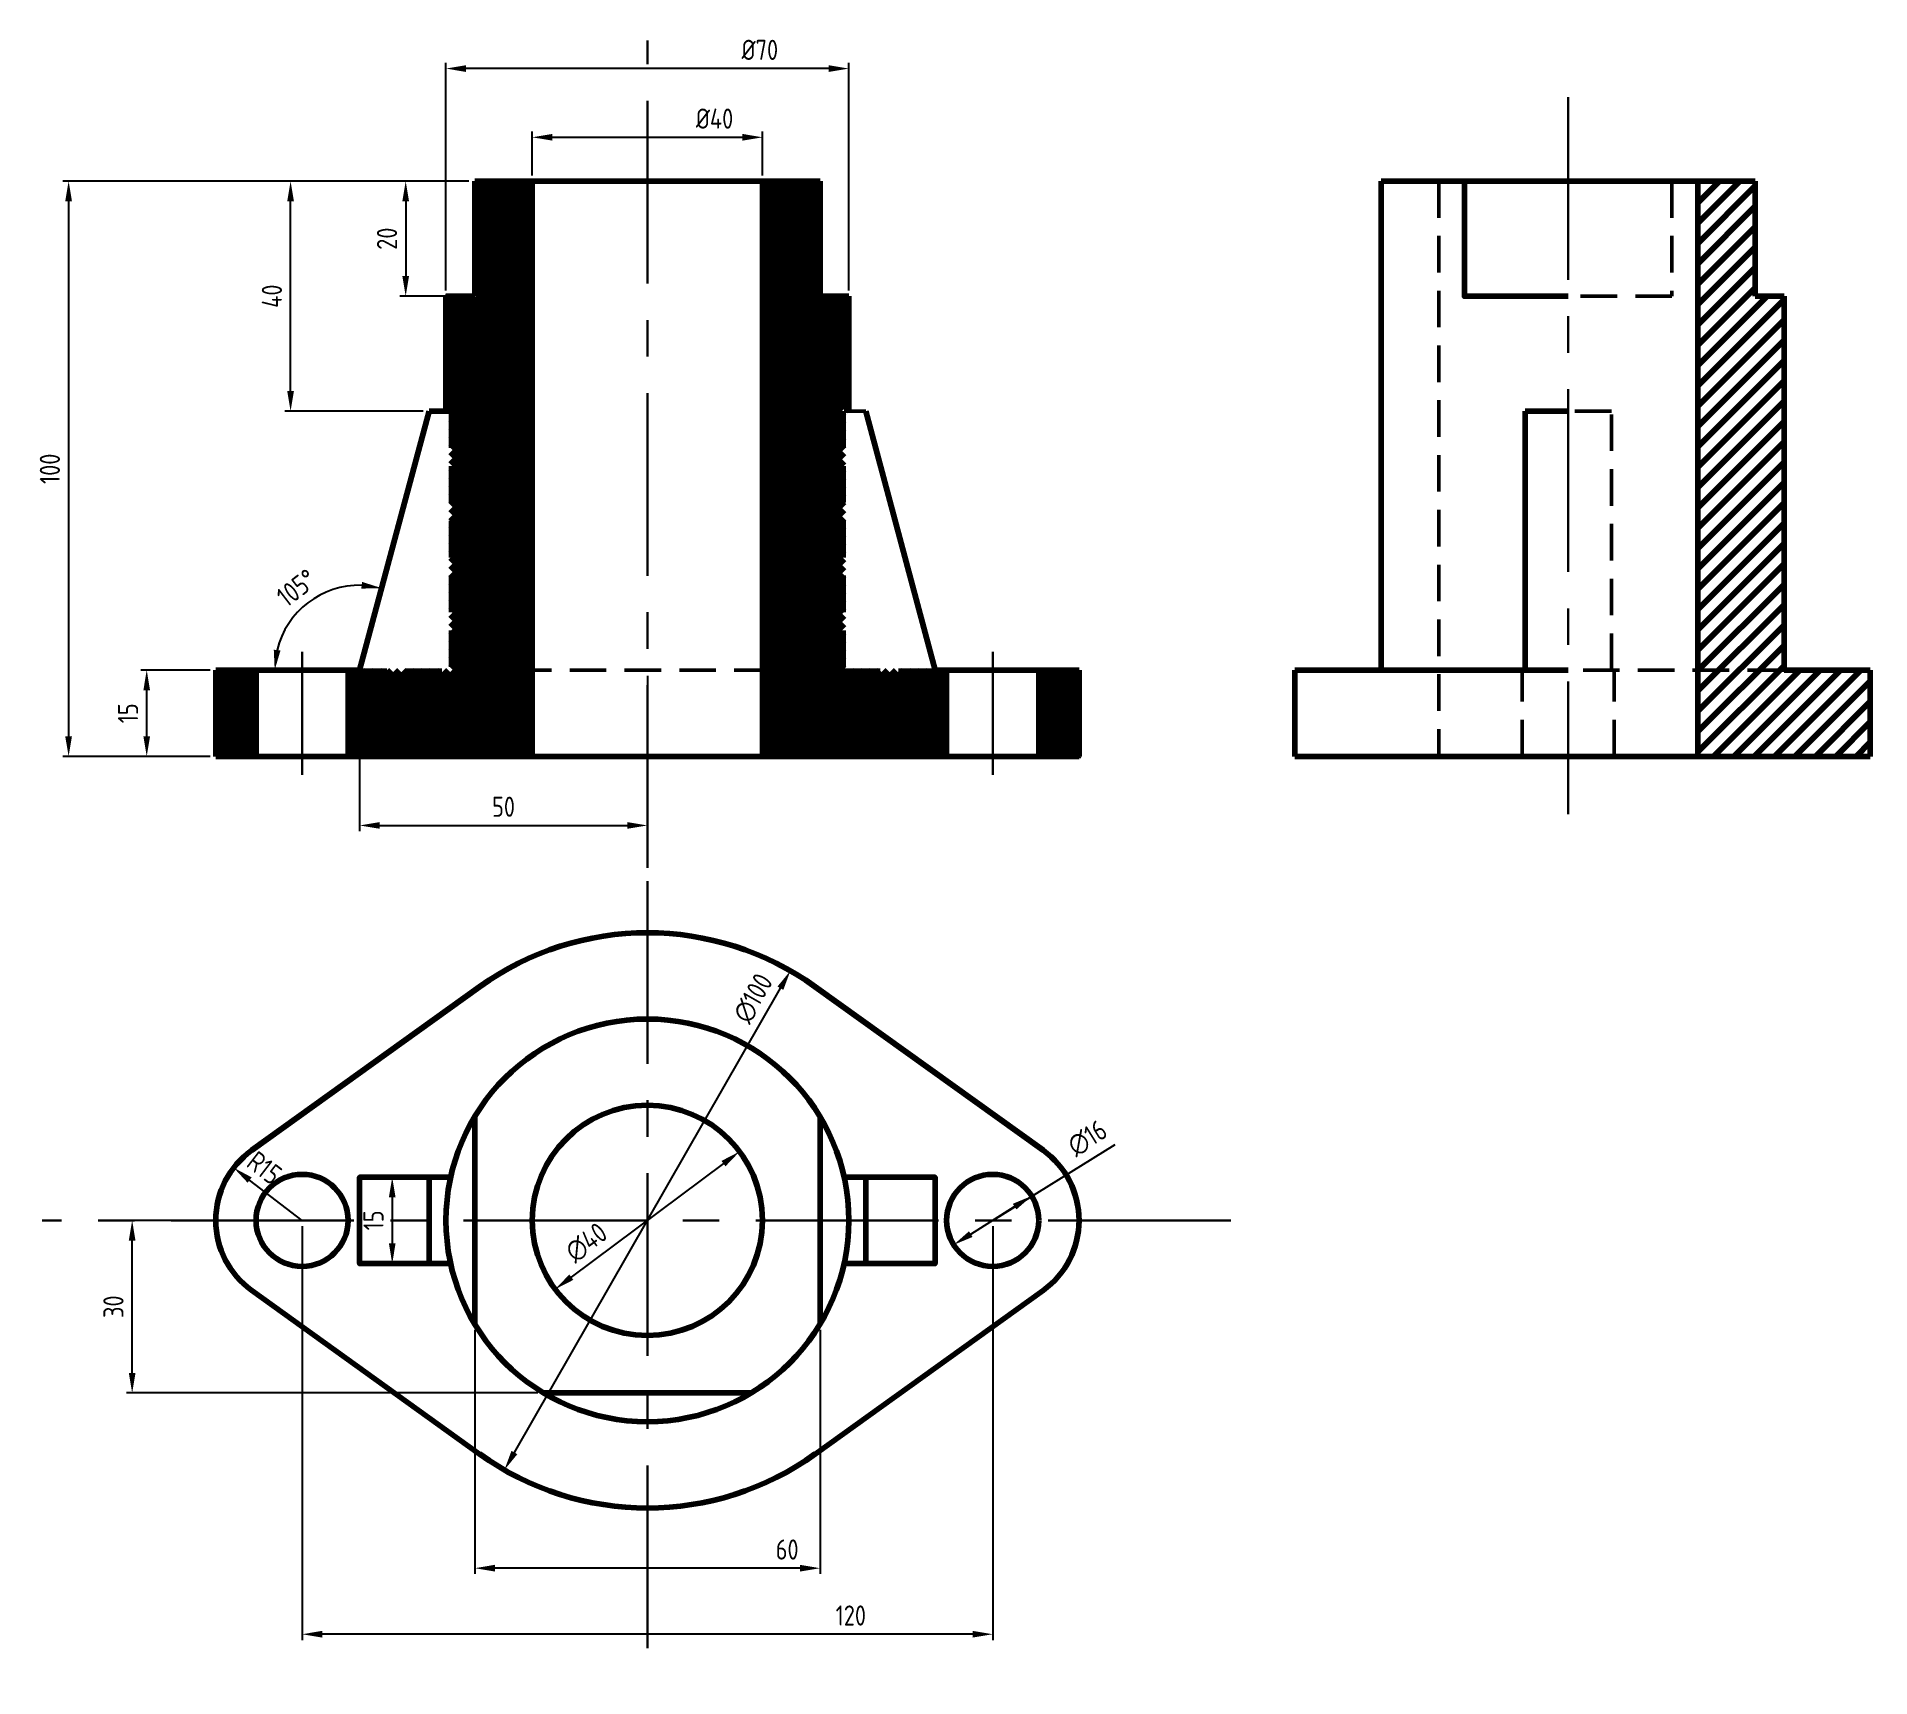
# Model space of a CAD drawing. Header units: millimetres. Extents: x -106 to 213, y -65 to 220.
import ezdxf

# ---------------------------------------------------------------- set-up
doc = ezdxf.new("R2010")
doc.units = ezdxf.units.MM
doc.linetypes.add('CENTER', pattern=[50.8, 31.75, -6.35, 6.35, -6.35])
doc.linetypes.add('HIDDEN', pattern=[9.525, 6.35, -3.175])
for name, color, linetype, lineweight in [('AM_5', 3, 'Continuous', 25), ('Невидимая', 5, 'HIDDEN', 50), ('Оси', 1, 'CENTER', 30), ('Основной', 5, 'Continuous', 80)]:
    doc.layers.add(name, color=color, linetype=linetype, lineweight=lineweight)
doc.styles.get("Standard").update_dxf_attribs({"font": 'arial.ttf'})
doc.styles.add('ГОСТ', font='GOST_A.TTF')
doc.dimstyles.new('AM_ISO$0', dxfattribs={"dimtxt": 3.5, "dimasz": 3.5, "dimexe": 1, "dimexo": 1, "dimgap": 1.5, "dimtad": 1, "dimdsep": 46, "dimtxsty": 'Standard', "dimcen": 0, "dimclrd": 256, "dimclre": 256, "dimclrt": 2, "dimadec": 0, "dimazin": 2, "dimtp": 0.1, "dimtm": 0.1, "dimtfac": 0.71, "dimtdec": 3, "dimtmove": 0, "dimatfit": 3, "dimfxl": 1, "dimlwd": -1, "dimlwe": -1, "dimarcsym": 1})
doc.dimstyles.new('AM_ISO$2', dxfattribs={"dimtxt": 3.5, "dimasz": 3.5, "dimexe": 1, "dimexo": 1, "dimgap": 1.5, "dimtad": 1, "dimdsep": 46, "dimtxsty": 'Standard', "dimcen": 0, "dimclrd": 256, "dimclre": 256, "dimclrt": 2, "dimadec": 0, "dimazin": 2, "dimtp": 0.1, "dimtm": 0.1, "dimtfac": 0.71, "dimtdec": 3, "dimtmove": 0, "dimatfit": 3, "dimfxl": 1, "dimlwd": -1, "dimlwe": -1, "dimarcsym": 1})
doc.dimstyles.new('AM_ISO$3', dxfattribs={"dimtxt": 3.5, "dimasz": 3.5, "dimexe": 1, "dimexo": 1, "dimgap": 1.5, "dimtad": 1, "dimtoh": 1, "dimdsep": 46, "dimtxsty": 'Standard', "dimcen": 0, "dimclrd": 256, "dimclre": 256, "dimclrt": 2, "dimadec": 0, "dimazin": 2, "dimtp": 0.1, "dimtm": 0.1, "dimtfac": 0.71, "dimtdec": 3, "dimtofl": 0, "dimtmove": 0, "dimatfit": 0, "dimfxl": 1, "dimlwd": -1, "dimlwe": -1, "dimarcsym": 1})
doc.dimstyles.new('AM_ISO$4', dxfattribs={"dimtxt": 3.5, "dimasz": 3.5, "dimexe": 1, "dimexo": 1, "dimgap": 1.5, "dimtad": 1, "dimtoh": 1, "dimdsep": 46, "dimtxsty": 'Standard', "dimcen": 0, "dimclrd": 256, "dimclre": 256, "dimclrt": 2, "dimadec": 0, "dimazin": 2, "dimtp": 0.1, "dimtm": 0.1, "dimtfac": 0.71, "dimtdec": 3, "dimtofl": 0, "dimtmove": 0, "dimatfit": 0, "dimfxl": 1, "dimlwd": -1, "dimlwe": -1, "dimarcsym": 1})
pattern_1 = [(45, (0, 0), (-0.707107, 0.707107), [])]

# ---------------------------------------------------------------- blocks, each defined once
blk = doc.blocks.new('*D3')
at = {"layer": 'AM_5', "linetype": 'ByBlock', "transparency": 16777216}
for p, q in [((-60, 12.97), (-60, -58.97)), ((60, 12.97), (60, -58.97)), ((56.5, -57.97), (-56.5, -57.97))]:
    blk.add_line(p, q, dxfattribs=at)
at = {"layer": 'AM_5', "transparency": 16777216}
for points in [[(-56.5, -57.38), (-56.5, -58.55), (-60, -57.97)], [(56.5, -57.38), (56.5, -58.55), (60, -57.97)]]:
    blk.add_solid(points, dxfattribs=at)
at = {"layer": 'Defpoints', "color": 0, "transparency": 16777216}
for p in [(-60, 13.97), (60, 13.97), (-60, -57.97)]:
    blk.add_point(p, dxfattribs=at)
at = {"layer": 'AM_5', "color": 3, "transparency": 16777216, "insert": (35.35, -54.71), "char_height": 3.5, "attachment_point": 5, "style": 'ГОСТ'}
blk.add_mtext('120', dxfattribs=at)
blk = doc.blocks.new('*D4')
at = {"layer": 'AM_5', "linetype": 'ByBlock', "transparency": 16777216}
for p, q in [((-30, -5.05), (-30, -47.49)), ((30, -5.05), (30, -47.49)), ((26.5, -46.49), (-26.5, -46.49))]:
    blk.add_line(p, q, dxfattribs=at)
at = {"layer": 'AM_5', "transparency": 16777216}
for points in [[(-26.5, -45.9), (-26.5, -47.07), (-30, -46.49)], [(26.5, -45.9), (26.5, -47.07), (30, -46.49)]]:
    blk.add_solid(points, dxfattribs=at)
at = {"layer": 'Defpoints', "color": 0, "transparency": 16777216}
for p in [(-30, -4.05), (30, -4.05), (-30, -46.49)]:
    blk.add_point(p, dxfattribs=at)
at = {"layer": 'AM_5', "color": 3, "transparency": 16777216, "insert": (24.28, -43.24), "char_height": 3.5, "attachment_point": 5, "style": 'ГОСТ'}
blk.add_mtext('60', dxfattribs=at)
blk = doc.blocks.new('*D5')
at = {"layer": 'AM_5', "linetype": 'ByBlock', "transparency": 16777216}
for p, q in [((-61, 13.97), (-90.53, 13.97)), ((-89.53, -12.53), (-89.53, 10.47)), ((-19.03, -16.03), (-90.53, -16.03))]:
    blk.add_line(p, q, dxfattribs=at)
at = {"layer": 'AM_5', "transparency": 16777216}
for points in [[(-90.11, 10.47), (-88.95, 10.47), (-89.53, 13.97)], [(-90.11, -12.53), (-88.95, -12.53), (-89.53, -16.03)]]:
    blk.add_solid(points, dxfattribs=at)
at = {"layer": 'Defpoints', "color": 0, "transparency": 16777216}
for p in [(-89.53, 13.97), (-60, 13.97), (-18.03, -16.03)]:
    blk.add_point(p, dxfattribs=at)
at = {"layer": 'AM_5', "color": 3, "transparency": 16777216, "insert": (-92.78, -1.03), "char_height": 3.5, "attachment_point": 5, "rotation": 90, "style": 'ГОСТ'}
blk.add_mtext('30', dxfattribs=at)
blk = doc.blocks.new('*D6')
at = {"layer": 'AM_5', "linetype": 'ByBlock', "transparency": 16777216}
for p, q in [((-38.94, 21.47), (-45.34, 21.47)), ((-44.34, 17.97), (-44.34, 9.97)), ((-38.94, 6.47), (-45.34, 6.47))]:
    blk.add_line(p, q, dxfattribs=at)
at = {"layer": 'AM_5', "transparency": 16777216}
for points in [[(-44.92, 17.97), (-43.76, 17.97), (-44.34, 21.47)], [(-44.92, 9.97), (-43.76, 9.97), (-44.34, 6.47)]]:
    blk.add_solid(points, dxfattribs=at)
at = {"layer": 'Defpoints', "color": 0, "transparency": 16777216}
for p in [(-37.94, 21.47), (-44.34, 6.47), (-37.94, 6.47)]:
    blk.add_point(p, dxfattribs=at)
at = {"layer": 'AM_5', "color": 3, "transparency": 16777216, "insert": (-47.59, 13.97), "char_height": 3.5, "attachment_point": 5, "rotation": 90, "style": 'ГОСТ'}
blk.add_mtext('15', dxfattribs=at)
blk = doc.blocks.new('*D7')
at = {"layer": 'AM_5', "linetype": 'ByBlock', "transparency": 16777216}
blk.add_line((13.22, 23.85), (-13.22, 4.1), dxfattribs=at)
at = {"layer": 'AM_5', "transparency": 16777216}
for points in [[(12.87, 24.31), (13.57, 23.38), (16.02, 25.94)], [(-13.57, 4.57), (-12.87, 3.63), (-16.02, 2.01)]]:
    blk.add_solid(points, dxfattribs=at)
at = {"layer": 'Defpoints', "color": 0, "transparency": 16777216}
for p in [(16.02, 25.94), (-16.02, 2.01)]:
    blk.add_point(p, dxfattribs=at)
at = {"layer": 'AM_5', "color": 3, "transparency": 16777216, "insert": (-10.6, 10.12), "char_height": 3.5, "attachment_point": 5, "rotation": 36.751, "style": 'ГОСТ'}
blk.add_mtext('∅40', dxfattribs=at)
blk = doc.blocks.new('*D10')
at = {"layer": 'AM_5', "linetype": 'ByBlock', "transparency": 16777216}
blk.add_line((-60, 13.97), (-69.12, 20.99), dxfattribs=at)
at = {"layer": 'AM_5', "transparency": 16777216}
blk.add_solid([(-68.76, 21.45), (-69.47, 20.52), (-71.89, 23.12)], dxfattribs=at)
at = {"layer": 'Defpoints', "color": 0, "transparency": 16777216}
for p in [(-71.89, 23.12), (-60, 13.97)]:
    blk.add_point(p, dxfattribs=at)
at = {"layer": 'AM_5', "color": 3, "transparency": 16777216, "insert": (-66.54, 23.11), "char_height": 3.5, "attachment_point": 5, "rotation": 322.4354, "style": 'ГОСТ'}
blk.add_mtext('R15', dxfattribs=at)
blk = doc.blocks.new('*D11')
at = {"layer": 'AM_5', "linetype": 'ByBlock', "transparency": 16777216}
for p, q in [((-50, 108.63), (-50, 81.63)), ((0, 108.63), (0, 81.63)), ((-46.5, 82.63), (-3.5, 82.63))]:
    blk.add_line(p, q, dxfattribs=at)
at = {"layer": 'AM_5', "transparency": 16777216}
for points in [[(-46.5, 83.21), (-46.5, 82.05), (-50, 82.63)], [(-3.5, 83.21), (-3.5, 82.05), (0, 82.63)]]:
    blk.add_solid(points, dxfattribs=at)
at = {"layer": 'Defpoints', "color": 0, "transparency": 16777216}
for p in [(-50, 109.63), (0, 109.63), (0, 82.63)]:
    blk.add_point(p, dxfattribs=at)
at = {"layer": 'AM_5', "color": 3, "transparency": 16777216, "insert": (-25, 85.88), "char_height": 3.5, "attachment_point": 5, "style": 'ГОСТ'}
blk.add_mtext('50', dxfattribs=at)
blk = doc.blocks.new('*D12')
at = {"layer": 'AM_5', "linetype": 'ByBlock', "transparency": 16777216}
for p, q in [((-35, 175.63), (-35, 215.2)), ((31.5, 214.2), (-31.5, 214.2)), ((35, 175.63), (35, 215.2))]:
    blk.add_line(p, q, dxfattribs=at)
at = {"layer": 'AM_5', "transparency": 16777216}
for points in [[(-31.5, 214.78), (-31.5, 213.61), (-35, 214.2)], [(31.5, 214.78), (31.5, 213.61), (35, 214.2)]]:
    blk.add_solid(points, dxfattribs=at)
at = {"layer": 'Defpoints', "color": 0, "transparency": 16777216}
for p in [(-35, 214.2), (-35, 174.63), (35, 174.63)]:
    blk.add_point(p, dxfattribs=at)
at = {"layer": 'AM_5', "color": 3, "transparency": 16777216, "insert": (19.54, 217.45), "char_height": 3.5, "attachment_point": 5, "style": 'ГОСТ'}
blk.add_mtext('%%C70', dxfattribs=at)
blk = doc.blocks.new('*D13')
at = {"layer": 'AM_5', "linetype": 'ByBlock', "transparency": 16777216}
for p, q in [((-31, 194.63), (-43, 194.63)), ((-42, 191.13), (-42, 178.13)), ((-31, 174.63), (-43, 174.63))]:
    blk.add_line(p, q, dxfattribs=at)
at = {"layer": 'AM_5', "transparency": 16777216}
for points in [[(-42.58, 191.13), (-41.42, 191.13), (-42, 194.63)], [(-42.58, 178.13), (-41.42, 178.13), (-42, 174.63)]]:
    blk.add_solid(points, dxfattribs=at)
at = {"layer": 'Defpoints', "color": 0, "transparency": 16777216}
for p in [(-30, 194.63), (-42, 174.63), (-30, 174.63)]:
    blk.add_point(p, dxfattribs=at)
at = {"layer": 'AM_5', "color": 3, "transparency": 16777216, "insert": (-45.25, 184.63), "char_height": 3.5, "attachment_point": 5, "rotation": 90, "style": 'ГОСТ'}
blk.add_mtext('20', dxfattribs=at)
blk = doc.blocks.new('*D14')
at = {"layer": 'AM_5', "linetype": 'ByBlock', "transparency": 16777216}
for p, q in [((-31, 194.63), (-63, 194.63)), ((-62, 158.13), (-62, 191.13)), ((-38.94, 154.63), (-63, 154.63))]:
    blk.add_line(p, q, dxfattribs=at)
at = {"layer": 'AM_5', "transparency": 16777216}
for points in [[(-62.58, 191.13), (-61.42, 191.13), (-62, 194.63)], [(-62.58, 158.13), (-61.42, 158.13), (-62, 154.63)]]:
    blk.add_solid(points, dxfattribs=at)
at = {"layer": 'Defpoints', "color": 0, "transparency": 16777216}
for p in [(-62, 194.63), (-30, 194.63), (-37.94, 154.63)]:
    blk.add_point(p, dxfattribs=at)
at = {"layer": 'AM_5', "color": 3, "transparency": 16777216, "insert": (-65.25, 174.63), "char_height": 3.5, "attachment_point": 5, "rotation": 90, "style": 'ГОСТ'}
blk.add_mtext('40', dxfattribs=at)
blk = doc.blocks.new('*D15')
at = {"layer": 'AM_5', "linetype": 'ByBlock', "transparency": 16777216}
for p, q in [((-76, 109.63), (-88, 109.63)), ((-87, 98.13), (-87, 106.13)), ((-76, 94.63), (-88, 94.63))]:
    blk.add_line(p, q, dxfattribs=at)
at = {"layer": 'AM_5', "transparency": 16777216}
for points in [[(-87.58, 106.13), (-86.42, 106.13), (-87, 109.63)], [(-87.58, 98.13), (-86.42, 98.13), (-87, 94.63)]]:
    blk.add_solid(points, dxfattribs=at)
at = {"layer": 'Defpoints', "color": 0, "transparency": 16777216}
for p in [(-87, 109.63), (-75, 109.63), (-75, 94.63)]:
    blk.add_point(p, dxfattribs=at)
at = {"layer": 'AM_5', "color": 3, "transparency": 16777216, "insert": (-90.25, 102.13), "char_height": 3.5, "attachment_point": 5, "rotation": 90, "style": 'ГОСТ'}
blk.add_mtext('15', dxfattribs=at)
blk = doc.blocks.new('*D16')
at = {"layer": 'AM_5', "linetype": 'ByBlock', "transparency": 16777216}
for p, q in [((-31, 194.63), (-101.57, 194.63)), ((-100.57, 191.13), (-100.57, 98.13)), ((-76, 94.63), (-101.57, 94.63))]:
    blk.add_line(p, q, dxfattribs=at)
at = {"layer": 'AM_5', "transparency": 16777216}
for points in [[(-101.16, 191.13), (-99.99, 191.13), (-100.57, 194.63)], [(-101.16, 98.13), (-99.99, 98.13), (-100.57, 94.63)]]:
    blk.add_solid(points, dxfattribs=at)
at = {"layer": 'Defpoints', "color": 0, "transparency": 16777216}
for p in [(-30, 194.63), (-100.57, 94.63), (-75, 94.63)]:
    blk.add_point(p, dxfattribs=at)
at = {"layer": 'AM_5', "color": 3, "transparency": 16777216, "insert": (-103.83, 144.63), "char_height": 3.5, "attachment_point": 5, "rotation": 90, "style": 'ГОСТ'}
blk.add_mtext('100', dxfattribs=at)
blk = doc.blocks.new('*D17')
at = {"layer": 'AM_5', "linetype": 'ByBlock', "transparency": 16777216}
blk.add_line((-51, 109.63), (-65.76, 109.63), dxfattribs=at)
blk.add_arc((-50, 109.63), 14.76, 88.6196, 166.3777, dxfattribs=at)
at = {"layer": 'AM_5', "transparency": 16777216}
for points in [[(-49.56, 124.96), (-49.73, 123.8), (-46.18, 123.88)], [(-63.76, 113.04), (-64.92, 113.17), (-64.76, 109.63)]]:
    blk.add_solid(points, dxfattribs=at)
at = {"layer": 'Defpoints', "color": 0, "transparency": 16777216}
for p in [(-37.94, 154.63), (-55.05, 123.5), (-50, 109.63), (-50, 109.63), (50, 109.63)]:
    blk.add_point(p, dxfattribs=at)
at = {"layer": 'AM_5', "color": 3, "transparency": 16777216, "insert": (-60.96, 123.92), "char_height": 3.5, "attachment_point": 5, "rotation": 37.4986, "style": 'ГОСТ'}
blk.add_mtext('105°', dxfattribs=at)
blk = doc.blocks.new('*D18')
at = {"layer": 'AM_5', "linetype": 'ByBlock', "transparency": 16777216}
for p, q in [((-20, 195.63), (-20, 203.25)), ((-16.5, 202.25), (16.5, 202.25)), ((20, 195.63), (20, 203.25))]:
    blk.add_line(p, q, dxfattribs=at)
at = {"layer": 'AM_5', "transparency": 16777216}
for points in [[(-16.5, 202.84), (-16.5, 201.67), (-20, 202.25)], [(16.5, 202.84), (16.5, 201.67), (20, 202.25)]]:
    blk.add_solid(points, dxfattribs=at)
at = {"layer": 'Defpoints', "color": 0, "transparency": 16777216}
for p in [(20, 202.25), (-20, 194.63), (20, 194.63)]:
    blk.add_point(p, dxfattribs=at)
at = {"layer": 'AM_5', "transparency": 16777216, "insert": (11.67, 205.5), "char_height": 3.5, "attachment_point": 5, "style": 'ГОСТ'}
blk.add_mtext('%%C40', dxfattribs=at)
blk = doc.blocks.new('*D21')
at = {"layer": 'AM_5', "linetype": 'ByBlock', "transparency": 16777216}
blk.add_line((56.19, 11.59), (63.81, 16.36), dxfattribs=at)
at = {"layer": 'AM_5', "transparency": 16777216}
for points in [[(63.5, 16.86), (64.12, 15.87), (66.78, 18.22)], [(55.88, 12.08), (56.5, 11.09), (53.22, 9.73)]]:
    blk.add_solid(points, dxfattribs=at)
at = {"layer": 'Defpoints', "color": 0, "transparency": 16777216}
for p in [(66.78, 18.22), (53.22, 9.73)]:
    blk.add_point(p, dxfattribs=at)
at = {"layer": 'AM_5', "transparency": 16777216, "insert": (76.46, 28.27), "char_height": 3.5, "attachment_point": 5, "rotation": 32.0481, "style": 'ГОСТ'}
blk.add_mtext('∅16', dxfattribs=at)
blk = doc.blocks.new('*D23')
at = {"layer": 'AM_5', "linetype": 'ByBlock', "transparency": 16777216}
blk.add_line((-23.11, -26.38), (23.11, 54.33), dxfattribs=at)
at = {"layer": 'AM_5', "transparency": 16777216}
for points in [[(22.6, 54.62), (23.62, 54.04), (24.85, 57.36)], [(-23.62, -26.09), (-22.6, -26.67), (-24.85, -29.41)]]:
    blk.add_solid(points, dxfattribs=at)
at = {"layer": 'Defpoints', "color": 0, "transparency": 16777216}
for p in [(24.85, 57.36), (-24.85, -29.41)]:
    blk.add_point(p, dxfattribs=at)
at = {"layer": 'AM_5', "transparency": 16777216, "insert": (18.37, 52.59), "char_height": 3.5, "attachment_point": 5, "rotation": 60.2, "style": 'ГОСТ'}
blk.add_mtext('∅100', dxfattribs=at)

msp = doc.modelspace()

# ---------------------------------------------------------------- hatches: boundary and pattern name
at = {"layer": 'Основной', "true_color": 0x000000}
h = msp.add_hatch(dxfattribs=at)
h.set_pattern_fill('_USER', color=18, angle=45, pattern_type=0)
h.set_pattern_definition(pattern_1)
h.paths.add_polyline_path([(-20, 194.63), (-30, 194.63), (-30, 174.63), (-35, 174.63), (-35, 154.63), (-34.187, 154.63), (-34.187, 109.63), (-20, 109.63)])
h.paths.add_polyline_path([(35, 174.63), (30, 174.63), (30, 194.63), (20, 194.63), (20, 109.63), (34.187, 109.63), (34.187, 154.63), (35, 154.63)])
h = msp.add_hatch(dxfattribs=at)
h.set_pattern_fill('_USER', color=18, scale=2.5, angle=45, style=0, pattern_type=0)
h.set_pattern_definition([(45, (-22.5, -4e-14), (-1.767767, 1.767767), [])])
h.paths.add_polyline_path([(212.5, 109.63), (197.5, 109.63), (182.5, 109.63), (182.5, 94.63), (212.5, 94.63)])
h.paths.add_polyline_path([(197.5, 174.63), (192.5, 174.63), (192.5, 194.63), (182.5, 194.63), (182.5, 109.63), (197.5, 109.63)])
h = msp.add_hatch(dxfattribs=at)
h.set_pattern_fill('_USER', color=18, angle=45, pattern_type=0)
h.set_pattern_definition(pattern_1)
h.paths.add_polyline_path([(-68, 109.63), (-75, 109.63), (-75, 94.63), (-68, 94.63)])
h.paths.add_polyline_path([(-20, 109.63), (-50, 109.63), (-52, 109.63), (-52, 94.63), (-20, 94.63)])
h.paths.add_polyline_path([(52, 109.63), (50, 109.63), (20, 109.63), (20, 94.63), (52, 94.63)])
h.paths.add_polyline_path([(75, 109.63), (68, 109.63), (68, 94.63), (75, 94.63)])

# ---------------------------------------------------------------- linework, layer by layer
at = {"layer": 'AM_5'}
msp.add_line((60, 13.975), (81.274, 27.183), dxfattribs=at)
at = {"layer": 'Невидимая'}
for p, q in [((137.5, 194.63), (137.5, 94.63)), ((178.03, 194.63), (178.03, 174.63)), ((178.03, 174.63), (160, 174.63)), ((-37.94, 154.63), (-34.187, 154.63)), ((-34.187, 154.63), (-34.187, 109.63)), ((37.94, 154.63), (34.187, 154.63)), ((34.187, 154.63), (34.187, 109.63)), ((167.5, 154.63), (160, 154.63)), ((167.5, 109.63), (167.5, 154.63)), ((50, 109.63), (-50, 109.63)), ((152, 94.63), (152, 109.63)), ((197.5, 109.63), (160, 109.63)), ((168, 94.63), (168, 109.63))]:
    msp.add_line(p, q, dxfattribs=at)
at = {"layer": 'Оси'}
for p, q in [((0, 75.241), (0, 219.085)), ((160, 209.25), (160, 84.582)), ((-60, 112.813), (-60, 91.447)), ((60, 112.813), (60, 91.447)), ((0, 72.966), (0, -65.461)), ((101.387, 13.975), (-105.139, 13.975))]:
    msp.add_line(p, q, dxfattribs=at)
at = {"layer": 'Основной'}
for p, q in [((0, 194.63), (-30, 194.63)), ((-30, 194.63), (-30, 174.63)), ((-30, 194.63), (-20, 194.63)), ((20, 194.63), (-20, 194.63)), ((-20, 194.63), (-20, 94.63)), ((20, 94.63), (20, 194.63)), ((30, 194.63), (20, 194.63)), ((30, 194.63), (30, 174.63)), ((127.5, 109.63), (127.5, 194.63)), ((127.5, 194.63), (192.5, 194.63)), ((182.5, 194.63), (182.5, 94.63)), ((192.5, 194.63), (192.5, 174.63)), ((-35, 154.63), (-35, 174.63)), ((-30, 174.63), (-35, 174.63)), ((30, 174.63), (35, 174.63)), ((35, 154.63), (35, 174.63)), ((192.5, 174.63), (197.5, 174.63)), ((197.5, 174.63), (197.5, 109.63)), ((-50, 109.63), (-37.94, 154.63)), ((-37.94, 154.63), (-34.187, 154.63)), ((50, 109.63), (37.94, 154.63)), ((160, 154.63), (152.5, 154.63)), ((152.5, 154.63), (152.5, 109.63)), ((-75, 94.63), (-75, 109.63)), ((-75, 109.63), (-50, 109.63)), ((-68, 109.63), (-68, 94.63)), ((-52, 109.63), (-52, 94.63)), ((50, 109.63), (75, 109.63)), ((52, 109.63), (52, 94.63)), ((68, 109.63), (68, 94.63)), ((75, 109.63), (75, 94.63)), ((112.5, 94.63), (112.5, 109.63)), ((112.5, 109.63), (160, 109.63)), ((160, 109.63), (127.5, 109.63)), ((197.5, 109.63), (212.5, 109.63)), ((212.5, 109.63), (212.5, 94.63)), ((75, 94.63), (-75, 94.63)), ((212.5, 94.63), (112.5, 94.63)), ((-68.75, 26.158), (-29.167, 54.586)), ((68.75, 26.158), (29.167, 54.586)), ((-68.75, 1.791), (-29.167, -26.637)), ((68.75, 1.791), (29.167, -26.637))]:
    msp.add_line(p, q, dxfattribs=at)
for points in [[(160, 174.63), (141.97, 174.63), (141.97, 194.63)], [(-30, 32.002), (-30, -4.053)], [(30, -4.053), (30, 32.002)], [(-34.187, 21.475), (-50, 21.475), (-50, 6.475), (-34.187, 6.475)], [(-34.187, 6.475), (-37.94, 6.475), (-37.94, 21.475), (-34.187, 21.475)], [(34.187, 21.475), (37.94, 21.475), (37.94, 6.475), (34.187, 6.475)], [(34.187, 6.475), (50, 6.475), (50, 21.475), (34.187, 21.475)], [(-18.028, -16.025), (18.028, -16.025)]]:
    msp.add_lwpolyline(points, dxfattribs=at)
for centre, radius in [((0, 13.975), 35), ((0, 13.975), 20), ((-60, 13.975), 8), ((60, 13.975), 8)]:
    msp.add_circle(centre, radius, dxfattribs=at)
for centre, radius, start, end in [((0, 13.975), 50, 54.31467, 125.68533), ((-60, 13.975), 15, 125.68533, 234.31467), ((60, 13.975), 15, 305.68533, 54.31467), ((0, 13.975), 50, 234.31467, 305.68533)]:
    msp.add_arc(centre, radius, start, end, dxfattribs=at)

# ---------------------------------------------------------------- dimensions: what is measured, and where the dimension line sits
at = {"layer": 'AM_5'}
for base, p1, p2, override, picture, middle in [((-35, 214.198), (35, 174.63), (-35, 174.63), {"dimtxsty": 'ГОСТ', "dimclrt": 3}, '*D12', (19.541, 214.198)), ((20, 202.253), (-20, 194.63), (20, 194.63), {"dimtxsty": 'ГОСТ', "dimclrt": 256}, '*D18', (11.669, 202.253))]:
    dim = msp.add_linear_dim(base=base, p1=p1, p2=p2, text='%%C<>', dimstyle='AM_ISO$0', override=override, dxfattribs=at)
    dim.commit()
    dim.dimension.update_dxf_attribs({"geometry": picture, "text_midpoint": middle, "dimtype": 160})
for base, p1, p2, angle, override, picture, middle in [((-100.573, 94.63), (-30, 194.63), (-75, 94.63), 90, {"dimtxsty": 'ГОСТ', "dimclrt": 3}, '*D16', (-103.825, 144.63)), ((-62, 194.63), (-37.94, 154.63), (-30, 194.63), 90, {"dimtxsty": 'ГОСТ', "dimclrt": 3}, '*D14', (-65.251, 174.63)), ((-42, 174.63), (-30, 194.63), (-30, 174.63), 90, {"dimpost": '', "dimtxsty": 'ГОСТ', "dimclrt": 3}, '*D13', (-45.251, 184.63)), ((-87, 109.63), (-75, 94.63), (-75, 109.63), 90, {"dimtxsty": 'ГОСТ', "dimclrt": 3}, '*D15', (-90.253, 102.13)), ((0, 82.63), (-50, 109.63), (0, 109.63), 0, {"dimpost": '', "dimtxsty": 'ГОСТ', "dimclrt": 3}, '*D11', (-25, 85.881)), ((-44.341, 6.475), (-37.94, 21.475), (-37.94, 6.475), 90, {"dimtxsty": 'ГОСТ', "dimclrt": 3}, '*D6', (-47.593, 13.975)), ((-89.529, 13.975), (-18.028, -16.025), (-60, 13.975), 90, {"dimpost": '', "dimtxsty": 'ГОСТ', "dimclrt": 3}, '*D5', (-92.78, -1.025))]:
    dim = msp.add_linear_dim(base=base, p1=p1, p2=p2, angle=angle, dimstyle='AM_ISO$0', override=override, dxfattribs=at)
    dim.commit()
    dim.dimension.update_dxf_attribs({"geometry": picture, "text_midpoint": middle})
dim = msp.add_angular_dim_2l(base=(-55.046, 123.496), line1=((50, 109.63), (-50, 109.63)), line2=((-50, 109.63), (-37.94, 154.63)), dimstyle='AM_ISO$2', override={"dimpost": '', "dimtxsty": 'ГОСТ', "dimclrt": 3}, dxfattribs=at)
dim.commit()
dim.dimension.update_dxf_attribs({"geometry": '*D17', "text_midpoint": (-60.962, 123.917)})
for p1, p2, override, picture, middle in [((-24.849, -29.414), (24.849, 57.363), {"dimpost": '', "dimtxsty": 'ГОСТ', "dimclrt": 256}, '*D23', (21.191, 50.977)), ((53.219, 9.73), (66.781, 18.22), {"dimtad": 3, "dimtxsty": 'ГОСТ', "dimclrt": 256, "dimtmove": 2}, '*D21', (76.458, 28.272)), ((16.025, 25.941), (-16.025, 2.008), {"dimpost": '', "dimtxsty": 'ГОСТ', "dimclrt": 3}, '*D7', (-8.657, 7.51))]:
    dim = msp.add_diameter_dim_2p(p1=p1, p2=p2, dimstyle='AM_ISO$3', override=override, dxfattribs=at)
    dim.commit()
    dim.dimension.update_dxf_attribs({"geometry": picture, "text_midpoint": middle, "dimtype": 163})
dim = msp.add_radius_dim(center=(-60, 13.975), mpoint=(-71.89, 23.12), dimstyle='AM_ISO$4', override={"dimtxsty": 'ГОСТ', "dimclrt": 3}, dxfattribs=at)
dim.commit()
dim.dimension.update_dxf_attribs({"geometry": '*D10', "text_midpoint": (-68.523, 20.53), "dimtype": 164})
for base, p1, p2, picture, middle in [((-60, -57.967), (60, 13.975), (-60, 13.975), '*D3', (35.353, -57.967)), ((-30, -46.488), (30, -4.053), (-30, -4.053), '*D4', (24.278, -46.488))]:
    dim = msp.add_linear_dim(base=base, p1=p1, p2=p2, dimstyle='AM_ISO$0', override={"dimtxsty": 'ГОСТ', "dimclrt": 3}, dxfattribs=at)
    dim.commit()
    dim.dimension.update_dxf_attribs({"geometry": picture, "text_midpoint": middle, "dimtype": 160})

doc.saveas('drawing.dxf')
